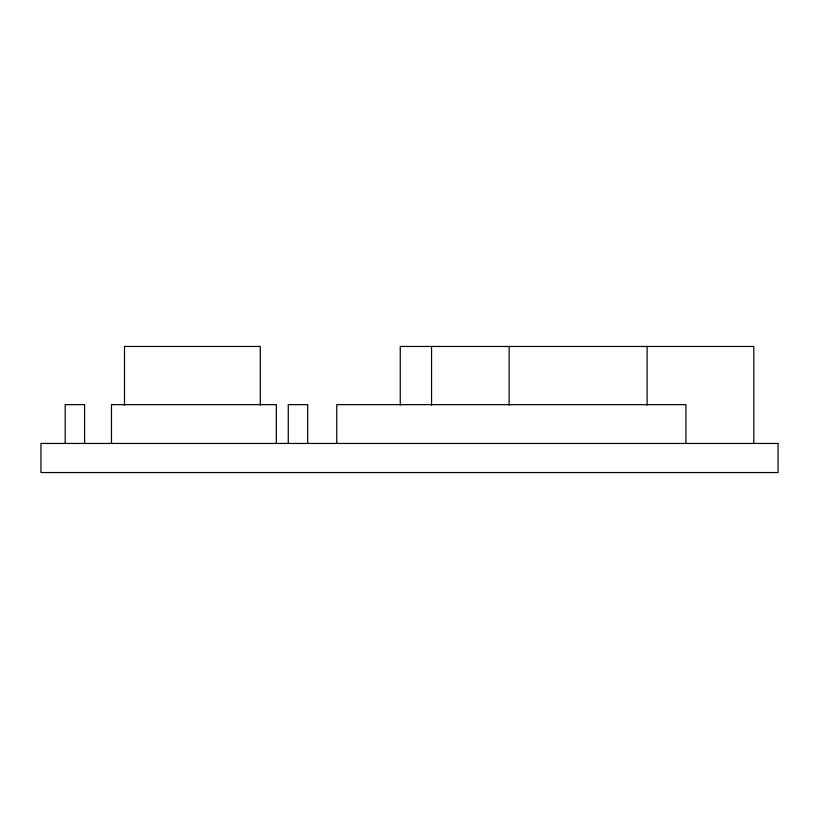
<?xml version="1.0" encoding="UTF-8"?>
<svg xmlns="http://www.w3.org/2000/svg" width="819" height="819" viewBox="0 0 819 819"><rect width="100%" height="100%" fill="white"/><g stroke="black" fill="none" stroke-linecap="round" stroke-linejoin="round"><path stroke-width="1.23" d="M753.808 443.448L753.808 346.457L400.256 346.457L400.256 405.159M685.912 443.448L685.912 404.647L336.763 404.647L336.763 443.448M647.123 346.457L647.123 405.159M509.142 346.457L509.142 405.159M431.552 346.457L431.552 405.159M307.668 443.448L307.668 404.647L288.268 404.647L288.268 443.448M276.351 443.448L276.351 404.647L111.476 404.647L111.476 443.448M260.278 405.159L260.278 346.457L124.498 346.457L124.498 405.159M84.592 443.448L84.592 404.647L65.192 404.647L65.192 443.448M778.05 443.448L40.95 443.448L40.95 472.543L778.05 472.543L778.05 443.448"/></g></svg>
